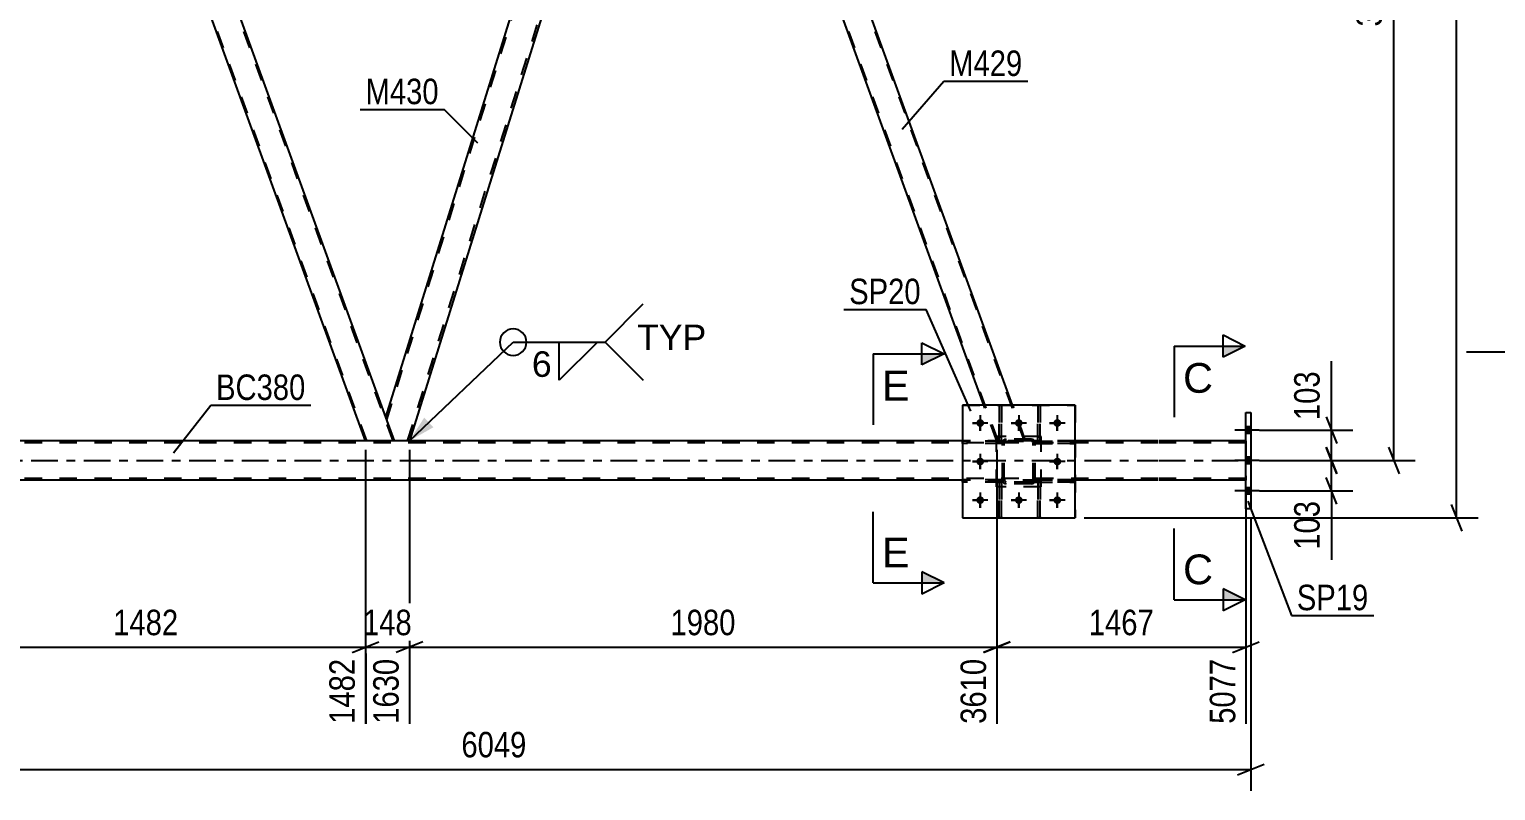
# Model space of a CAD drawing. Header units: millimetres. Extents: x 0 to 594, y 0 to 420.
# Drawn here: x 83.9 to 248.7, y 111.1 to 196.7 of the extents above; entities that cross this region are included whole.
import ezdxf

# ---------------------------------------------------------------- set-up
doc = ezdxf.new("R2010")
doc.units = ezdxf.units.MM
doc.linetypes.add('DXK_LINE_DOT2', pattern=[3.9198, 1.9599, -1.9599])
doc.linetypes.add('DXK_LINE_DOT3', pattern=[5.9187, 2.979, -0.9799, 0.9799, -0.9799])
doc.styles.add('Arial', font='ARIAL.TTF', dxfattribs={"height": 0.2})
doc.styles.add('Arial Narrow', font='ARIALN.TTF', dxfattribs={"height": 0.2})

# ---------------------------------------------------------------- blocks, each defined once
blk = doc.blocks.new('Bolt-570345816-4595 - 4513')
at = {"color": 1, "linetype": 'Continuous'}
for p, q in [((190.78, 153.33), (190.78, 152.75)), ((195.11, 153.33), (195.11, 152.75)), ((199.44, 153.33), (199.44, 152.75)), ((189.91, 152.46), (190.49, 152.46)), ((190.78, 151.59), (190.78, 152.17)), ((191.64, 152.46), (191.07, 152.46)), ((194.24, 152.46), (194.82, 152.46)), ((195.11, 151.59), (195.11, 152.17)), ((195.98, 152.46), (195.4, 152.46)), ((198.58, 152.46), (199.15, 152.46)), ((199.44, 151.59), (199.44, 152.17)), ((200.31, 152.46), (199.73, 152.46)), ((190.78, 148.99), (190.78, 148.42)), ((199.44, 148.99), (199.44, 148.42)), ((189.91, 148.13), (190.49, 148.13)), ((190.78, 147.26), (190.78, 147.84)), ((191.64, 148.13), (191.07, 148.13)), ((198.58, 148.13), (199.15, 148.13)), ((199.44, 147.26), (199.44, 147.84)), ((200.31, 148.13), (199.73, 148.13)), ((189.91, 143.79), (190.49, 143.79)), ((190.78, 144.66), (190.78, 144.08)), ((190.78, 142.93), (190.78, 143.5)), ((191.64, 143.79), (191.07, 143.79)), ((194.24, 143.79), (194.82, 143.79)), ((195.11, 144.66), (195.11, 144.08)), ((195.11, 142.93), (195.11, 143.5)), ((195.98, 143.79), (195.4, 143.79)), ((198.58, 143.79), (199.15, 143.79)), ((199.44, 144.66), (199.44, 144.08)), ((199.44, 142.93), (199.44, 143.5)), ((200.31, 143.79), (199.73, 143.79))]:
    blk.add_line(p, q, dxfattribs=at)
blk = doc.blocks.new('Part-570345816-4525 - 4513')
at = {"color": 7, "linetype": 'DXK_LINE_DOT2'}
for p, q in [((88.17, 251.46), (84.92, 251.46)), ((85.04, 251.13), (84.92, 251.46)), ((121.83, 150.44), (85.06, 251.46)), ((124.79, 150.44), (88.03, 251.46)), ((88.29, 251.13), (88.17, 251.46)), ((124.94, 150.44), (123.96, 153.11)), ((124.94, 150.44), (121.69, 150.44))]:
    blk.add_line(p, q, dxfattribs=at)
at = {"color": 2, "linetype": 'Continuous'}
for p, q in [((121.69, 150.44), (85.04, 251.13)), ((123.96, 153.11), (88.29, 251.13))]:
    blk.add_line(p, q, dxfattribs=at)
blk = doc.blocks.new('Part-570345816-4643 - 4513')
at = {"color": 2, "linetype": 'Continuous'}
for p, q in [((201.44, 154.46), (188.78, 154.46)), ((188.78, 154.46), (188.78, 141.79)), ((201.44, 141.79), (201.44, 154.46)), ((188.78, 141.79), (201.44, 141.79))]:
    blk.add_line(p, q, dxfattribs=at)
blk = doc.blocks.new('Bolt-570345816-4594 - 4513')
at = {"linetype": 'Continuous'}
for points in [[(191.21, 152.46, -1), (190.34, 152.46, -1)], [(195.54, 152.46, -1), (194.68, 152.46, -1)], [(199.88, 152.46, -1), (199.01, 152.46, -1)], [(191.21, 148.13, -1), (190.34, 148.13, -1)], [(199.88, 148.13, -1), (199.01, 148.13, -1)], [(191.21, 143.79, -1), (190.34, 143.79, -1)], [(195.54, 143.79, -1), (194.68, 143.79, -1)], [(199.88, 143.79, -1), (199.01, 143.79, -1)]]:
    blk.add_hatch(color=1, dxfattribs=at).paths.add_polyline_path(points)
at = {"color": 1, "linetype": 'Continuous'}
for p, q in [((190.78, 153.33), (190.78, 151.59)), ((195.11, 153.33), (195.11, 151.59)), ((199.44, 153.33), (199.44, 151.59)), ((191.64, 152.46), (189.91, 152.46)), ((195.98, 152.46), (194.24, 152.46)), ((200.31, 152.46), (198.58, 152.46)), ((190.78, 148.99), (190.78, 147.26)), ((199.44, 148.99), (199.44, 147.26)), ((191.64, 148.13), (189.91, 148.13)), ((200.31, 148.13), (198.58, 148.13)), ((191.64, 143.79), (189.91, 143.79)), ((190.78, 144.66), (190.78, 142.93)), ((195.98, 143.79), (194.24, 143.79)), ((195.11, 144.66), (195.11, 142.93)), ((200.31, 143.79), (198.58, 143.79)), ((199.44, 144.66), (199.44, 142.93))]:
    blk.add_line(p, q, dxfattribs=at)
blk = doc.blocks.new('Part-570345816-4600 - 4513')
at = {"color": 2, "linetype": 'Continuous'}
for p, q in [((188.78, 150.44), (72.3, 150.44)), ((210.78, 150.44), (201.44, 150.44)), ((220.64, 150.44), (210.88, 150.44)), ((188.78, 146.04), (72.3, 146.04)), ((210.78, 146.04), (201.44, 146.04)), ((220.64, 146.04), (210.88, 146.04))]:
    blk.add_line(p, q, dxfattribs=at)
at = {"color": 7, "linetype": 'DXK_LINE_DOT2'}
for p, q in [((72.3, 146.04), (72.3, 150.44)), ((210.78, 150.24), (72.3, 150.24)), ((201.44, 150.44), (188.78, 150.44)), ((220.64, 150.24), (210.88, 150.24)), ((220.64, 150.44), (220.64, 146.04)), ((210.78, 146.24), (72.3, 146.24)), ((201.44, 146.04), (188.78, 146.04)), ((220.64, 146.24), (210.88, 146.24))]:
    blk.add_line(p, q, dxfattribs=at)
at = {"color": 7, "linetype": 'DXK_LINE_DOT3'}
for p, q in [((72.3, 148.24), (210.78, 148.24)), ((210.88, 148.24), (220.64, 148.24))]:
    blk.add_line(p, q, dxfattribs=at)
blk = doc.blocks.new('Part-570345816-4536 - 4513')
at = {"color": 7, "linetype": 'DXK_LINE_DOT2'}
for p, q in [((193.28, 146.09), (188.78, 146.09)), ((188.78, 145.83), (188.78, 146.09)), ((193.28, 145.83), (188.78, 145.83)), ((192.78, 145.83), (192.78, 146.09)), ((193.28, 146.09), (193.28, 145.83))]:
    blk.add_line(p, q, dxfattribs=at)
blk = doc.blocks.new('Part-570345816-4537 - 4513')
at = {"color": 7, "linetype": 'DXK_LINE_DOT2'}
for p, q in [((193.28, 150.43), (188.78, 150.43)), ((188.78, 150.16), (188.78, 150.43)), ((193.28, 150.16), (188.78, 150.16)), ((192.78, 150.16), (192.78, 150.43)), ((193.28, 150.43), (193.28, 150.16))]:
    blk.add_line(p, q, dxfattribs=at)
blk = doc.blocks.new('Part-570345816-4614 - 4513')
at = {"color": 7, "linetype": 'DXK_LINE_DOT2'}
for p, q in [((196.94, 150.16), (196.94, 150.43)), ((196.94, 150.43), (201.44, 150.43)), ((201.44, 150.16), (196.94, 150.16)), ((197.44, 150.16), (197.44, 150.43)), ((201.44, 150.43), (201.44, 150.16))]:
    blk.add_line(p, q, dxfattribs=at)
blk = doc.blocks.new('Part-570345816-4621 - 4513')
at = {"color": 7, "linetype": 'DXK_LINE_DOT2'}
for p, q in [((193.28, 150.43), (188.78, 150.43)), ((188.78, 150.43), (188.78, 150.16)), ((193.28, 150.16), (188.78, 150.16)), ((192.78, 150.16), (192.78, 150.43)), ((193.28, 150.16), (193.28, 150.43))]:
    blk.add_line(p, q, dxfattribs=at)
blk = doc.blocks.new('Part-570345816-4543 - 4513')
at = {"color": 7, "linetype": 'DXK_LINE_DOT2'}
for p, q in [((197.24, 141.79), (197.24, 145.82)), ((197.24, 145.82), (197.5, 145.82)), ((197.24, 145.32), (197.5, 145.32)), ((197.5, 145.82), (197.5, 141.79)), ((197.5, 141.79), (197.24, 141.79))]:
    blk.add_line(p, q, dxfattribs=at)
blk = doc.blocks.new('Part-570345816-4693 - 4513')
at = {"color": 2, "linetype": 'Continuous'}
for p, q in [((123.96, 153.11), (154.52, 251.13)), ((155.99, 251.13), (157.08, 248.14)), ((157.08, 248.14), (126.62, 150.44)), ((124.94, 150.44), (123.96, 153.11))]:
    blk.add_line(p, q, dxfattribs=at)
at = {"color": 7, "linetype": 'DXK_LINE_DOT2'}
for p, q in [((124.08, 152.8), (154.83, 251.46)), ((154.62, 251.46), (154.52, 251.13)), ((155.87, 251.46), (154.62, 251.46)), ((155.99, 251.13), (155.87, 251.46)), ((126.41, 150.44), (156.96, 248.45)), ((126.62, 150.44), (124.94, 150.44))]:
    blk.add_line(p, q, dxfattribs=at)
blk = doc.blocks.new('Part-570345816-4552 - 4513')
at = {"color": 7, "linetype": 'DXK_LINE_DOT2'}
for p, q in [((197.24, 150.42), (197.24, 154.46)), ((197.24, 154.46), (197.5, 154.46)), ((197.5, 154.46), (197.5, 150.42)), ((197.24, 150.92), (197.5, 150.92)), ((197.5, 150.42), (197.24, 150.42))]:
    blk.add_line(p, q, dxfattribs=at)
blk = doc.blocks.new('Part-570345816-4555 - 4513')
at = {"color": 7, "linetype": 'DXK_LINE_DOT2'}
for p, q in [((192.9, 150.42), (192.9, 154.46)), ((192.9, 154.46), (193.17, 154.46)), ((193.17, 154.46), (193.17, 150.42)), ((192.9, 150.92), (193.17, 150.92)), ((193.17, 150.42), (192.9, 150.42))]:
    blk.add_line(p, q, dxfattribs=at)
blk = doc.blocks.new('Part-570345816-4557 - 4513')
at = {"color": 7, "linetype": 'DXK_LINE_DOT2'}
for p, q in [((193.28, 150.23), (193.31, 150.38)), ((193.31, 150.38), (193.28, 150.23)), ((193.28, 146.03), (193.28, 150.23)), ((193.48, 150.23), (193.49, 150.3)), ((193.48, 146.03), (193.48, 150.23)), ((193.49, 150.3), (193.54, 150.37)), ((193.52, 150.6), (193.68, 150.63)), ((193.68, 150.63), (193.52, 150.6)), ((193.54, 150.37), (193.6, 150.41)), ((193.6, 150.41), (193.68, 150.43)), ((196.54, 150.63), (193.68, 150.63)), ((193.68, 150.43), (196.54, 150.43)), ((196.54, 150.63), (196.7, 150.6)), ((196.7, 150.6), (196.54, 150.63)), ((196.54, 150.43), (196.62, 150.41)), ((196.62, 150.41), (196.68, 150.37)), ((196.68, 150.37), (196.73, 150.3)), ((196.73, 150.3), (196.74, 150.23)), ((196.74, 146.03), (196.74, 150.23)), ((196.91, 150.38), (196.94, 150.23)), ((196.94, 150.23), (196.91, 150.38)), ((196.94, 146.03), (196.94, 150.23)), ((193.31, 145.87), (193.28, 146.03)), ((193.28, 146.03), (193.31, 145.87)), ((193.49, 145.95), (193.48, 146.03)), ((193.54, 145.89), (193.49, 145.95)), ((193.68, 145.63), (193.52, 145.66)), ((193.52, 145.66), (193.68, 145.63)), ((193.6, 145.84), (193.54, 145.89)), ((193.68, 145.83), (193.6, 145.84)), ((196.54, 145.83), (193.68, 145.83)), ((196.54, 145.63), (193.68, 145.63)), ((196.62, 145.84), (196.54, 145.83)), ((196.7, 145.66), (196.54, 145.63)), ((196.54, 145.63), (196.7, 145.66)), ((196.68, 145.89), (196.62, 145.84)), ((196.73, 145.95), (196.68, 145.89)), ((196.74, 146.03), (196.73, 145.95)), ((196.94, 146.03), (196.91, 145.87)), ((196.91, 145.87), (196.94, 146.03))]:
    blk.add_line(p, q, dxfattribs=at)
at = {"color": 7, "linetype": 'DXK_LINE_DOT3'}
blk.add_line((195.11, 148.13), (195.11, 148.13), dxfattribs=at)
at = {"color": 7, "linetype": 'DXK_LINE_DOT2'}
for centre, start, end in [((193.68, 150.23), 112.4999, 157.4999), ((193.68, 150.23), 112.4999, 157.4999), ((196.54, 150.23), 22.4999, 67.4999), ((196.54, 150.23), 22.4999, 67.4999), ((193.68, 146.03), 202.4999, 247.4999), ((193.68, 146.03), 202.4999, 247.4999), ((196.54, 146.03), 292.4999, 337.4999), ((196.54, 146.03), 292.4999, 337.4999)]:
    blk.add_arc(centre, 0.4, start, end, dxfattribs=at)
blk = doc.blocks.new('Part-570345816-4560 - 4513')
at = {"color": 2, "linetype": 'Continuous'}
blk.add_line((193.17, 154.46), (192.9, 154.46), dxfattribs=at)
at = {"color": 7, "linetype": 'DXK_LINE_DOT2'}
for p, q in [((192.9, 154.46), (192.9, 150.42)), ((193.17, 150.42), (193.17, 154.46)), ((192.9, 150.92), (193.17, 150.92)), ((192.9, 150.42), (193.17, 150.42))]:
    blk.add_line(p, q, dxfattribs=at)
blk = doc.blocks.new('Part-570345816-4638 - 4513')
at = {"color": 7, "linetype": 'DXK_LINE_DOT2'}
for p, q in [((193.28, 146.09), (188.78, 146.09)), ((188.78, 146.09), (188.78, 145.83)), ((193.28, 145.83), (188.78, 145.83)), ((192.78, 145.83), (192.78, 146.09)), ((193.28, 145.83), (193.28, 146.09))]:
    blk.add_line(p, q, dxfattribs=at)
blk = doc.blocks.new('Part-570345816-4563 - 4513')
at = {"color": 2, "linetype": 'Continuous'}
blk.add_line((197.5, 154.46), (197.24, 154.46), dxfattribs=at)
at = {"color": 7, "linetype": 'DXK_LINE_DOT2'}
for p, q in [((197.24, 154.46), (197.24, 150.42)), ((197.5, 150.42), (197.5, 154.46)), ((197.24, 150.92), (197.5, 150.92)), ((197.24, 150.42), (197.5, 150.42))]:
    blk.add_line(p, q, dxfattribs=at)
blk = doc.blocks.new('Part-570345816-4619 - 4513')
at = {"color": 7, "linetype": 'DXK_LINE_DOT2'}
for p, q in [((197.5, 145.82), (197.24, 145.82)), ((197.24, 145.82), (197.24, 141.79)), ((197.24, 145.32), (197.5, 145.32)), ((197.5, 141.79), (197.5, 145.82)), ((197.24, 141.79), (197.5, 141.79))]:
    blk.add_line(p, q, dxfattribs=at)
blk = doc.blocks.new('Part-570345816-4616 - 4513')
at = {"color": 7, "linetype": 'DXK_LINE_DOT2'}
for p, q in [((196.94, 145.83), (196.94, 146.09)), ((196.94, 146.09), (201.44, 146.09)), ((201.44, 145.83), (196.94, 145.83)), ((197.44, 145.83), (197.44, 146.09)), ((201.44, 146.09), (201.44, 145.83))]:
    blk.add_line(p, q, dxfattribs=at)
blk = doc.blocks.new('Part-570345816-4569 - 4513')
at = {"color": 7, "linetype": 'DXK_LINE_DOT2'}
for p, q in [((192.9, 141.79), (192.9, 145.82)), ((192.9, 145.82), (193.17, 145.82)), ((192.9, 145.32), (193.17, 145.32)), ((193.17, 145.82), (193.17, 141.79)), ((193.17, 141.79), (192.9, 141.79))]:
    blk.add_line(p, q, dxfattribs=at)
blk = doc.blocks.new('Part-570345816-4575 - 4513')
at = {"color": 7, "linetype": 'DXK_LINE_DOT2'}
for p, q in [((188.78, 154.46), (201.44, 154.46)), ((188.78, 154.46), (188.78, 141.79)), ((201.44, 154.46), (201.44, 141.79)), ((188.78, 141.79), (201.44, 141.79))]:
    blk.add_line(p, q, dxfattribs=at)
blk = doc.blocks.new('Part-570345816-4582 - 4513')
at = {"color": 7, "linetype": 'DXK_LINE_DOT2'}
for p, q in [((197.61, 150.96), (192.61, 150.96)), ((192.61, 145.29), (192.61, 150.96)), ((197.61, 145.29), (197.61, 150.96)), ((197.61, 145.29), (192.61, 145.29))]:
    blk.add_line(p, q, dxfattribs=at)
blk = doc.blocks.new('Part-570345816-4592 - 4513')
at = {"color": 2, "linetype": 'Continuous'}
for p, q in [((220.64, 142.83), (220.64, 153.66)), ((220.64, 153.66), (221.18, 153.66)), ((221.18, 153.66), (221.18, 142.83)), ((221.18, 142.83), (220.64, 142.83))]:
    blk.add_line(p, q, dxfattribs=at)
blk = doc.blocks.new('Part-570345816-4613 - 4513')
at = {"color": 7, "linetype": 'DXK_LINE_DOT2'}
for p, q in [((193.17, 145.82), (192.9, 145.82)), ((192.9, 145.82), (192.9, 141.79)), ((192.9, 145.32), (193.17, 145.32)), ((193.17, 141.79), (193.17, 145.82)), ((192.9, 141.79), (193.17, 141.79))]:
    blk.add_line(p, q, dxfattribs=at)
blk = doc.blocks.new('Part-570345816-4605 - 4513')
at = {"color": 7, "linetype": 'DXK_LINE_DOT2'}
for p, q in [((159.11, 251.46), (155.87, 251.46)), ((157.08, 248.14), (155.87, 251.46)), ((192.78, 150.44), (156.01, 251.46)), ((195.74, 150.44), (158.97, 251.46)), ((159.23, 251.13), (159.11, 251.46)), ((192.63, 150.44), (191.17, 154.46)), ((195.88, 150.44), (194.42, 154.46)), ((195.88, 150.44), (192.63, 150.44))]:
    blk.add_line(p, q, dxfattribs=at)
at = {"color": 2, "linetype": 'Continuous'}
for p, q in [((194.42, 154.46), (159.23, 251.13)), ((191.17, 154.46), (157.08, 248.14))]:
    blk.add_line(p, q, dxfattribs=at)
blk = doc.blocks.new('Part-570345816-4615 - 4513')
at = {"color": 7, "linetype": 'DXK_LINE_DOT2'}
for p, q in [((193.28, 150.23), (193.31, 150.38)), ((193.31, 150.38), (193.28, 150.23)), ((193.28, 146.03), (193.28, 150.23)), ((193.48, 150.23), (193.49, 150.3)), ((193.48, 146.03), (193.48, 150.23)), ((193.49, 150.3), (193.54, 150.37)), ((193.52, 150.6), (193.68, 150.63)), ((193.68, 150.63), (193.52, 150.6)), ((193.54, 150.37), (193.6, 150.41)), ((193.6, 150.41), (193.68, 150.43)), ((196.54, 150.63), (193.68, 150.63)), ((193.68, 150.43), (196.54, 150.43)), ((196.54, 150.63), (196.7, 150.6)), ((196.7, 150.6), (196.54, 150.63)), ((196.54, 150.43), (196.62, 150.41)), ((196.62, 150.41), (196.68, 150.37)), ((196.68, 150.37), (196.73, 150.3)), ((196.73, 150.3), (196.74, 150.23)), ((196.74, 146.03), (196.74, 150.23)), ((196.91, 150.38), (196.94, 150.23)), ((196.94, 150.23), (196.91, 150.38)), ((196.94, 146.03), (196.94, 150.23)), ((193.31, 145.87), (193.28, 146.03)), ((193.28, 146.03), (193.31, 145.87)), ((193.49, 145.95), (193.48, 146.03)), ((193.54, 145.89), (193.49, 145.95)), ((193.68, 145.63), (193.52, 145.66)), ((193.52, 145.66), (193.68, 145.63)), ((193.6, 145.84), (193.54, 145.89)), ((193.68, 145.83), (193.6, 145.84)), ((196.54, 145.83), (193.68, 145.83)), ((196.54, 145.63), (193.68, 145.63)), ((196.62, 145.84), (196.54, 145.83)), ((196.7, 145.66), (196.54, 145.63)), ((196.54, 145.63), (196.7, 145.66)), ((196.68, 145.89), (196.62, 145.84)), ((196.73, 145.95), (196.68, 145.89)), ((196.74, 146.03), (196.73, 145.95)), ((196.94, 146.03), (196.91, 145.87)), ((196.91, 145.87), (196.94, 146.03))]:
    blk.add_line(p, q, dxfattribs=at)
at = {"color": 7, "linetype": 'DXK_LINE_DOT3'}
blk.add_line((195.11, 148.13), (195.11, 148.13), dxfattribs=at)
at = {"color": 7, "linetype": 'DXK_LINE_DOT2'}
for centre, start, end in [((193.68, 150.23), 112.4999, 157.4999), ((193.68, 150.23), 112.4999, 157.4999), ((196.54, 150.23), 22.4999, 67.4999), ((196.54, 150.23), 22.4999, 67.4999), ((193.68, 146.03), 202.4999, 247.4999), ((193.68, 146.03), 202.4999, 247.4999), ((196.54, 146.03), 292.4999, 337.4999), ((196.54, 146.03), 292.4999, 337.4999)]:
    blk.add_arc(centre, 0.4, start, end, dxfattribs=at)
blk = doc.blocks.new('Part-570345816-4620 - 4513')
at = {"color": 7, "linetype": 'DXK_LINE_DOT2'}
for p, q in [((197.61, 150.96), (192.61, 150.96)), ((192.61, 145.29), (192.61, 150.96)), ((197.61, 145.29), (197.61, 150.96)), ((197.61, 145.29), (192.61, 145.29))]:
    blk.add_line(p, q, dxfattribs=at)
blk = doc.blocks.new('Bolt-570345816-4644 - 4513')
at = {"linetype": 'Continuous'}
for points in [[(220.64, 152.03), (220.64, 151.29), (221.18, 151.29), (221.18, 152.03)], [(220.64, 152.03), (220.64, 151.29), (221.18, 151.29), (221.18, 152.03)], [(220.64, 152.03), (220.64, 151.29), (221.18, 151.29), (221.18, 152.03)], [(220.64, 148.61), (220.64, 147.88), (221.18, 147.88), (221.18, 148.61)], [(220.64, 148.61), (220.64, 147.88), (221.18, 147.88), (221.18, 148.61)], [(220.64, 145.19), (220.64, 144.46), (221.18, 144.46), (221.18, 145.19)], [(220.64, 145.19), (220.64, 144.46), (221.18, 144.46), (221.18, 145.19)], [(220.64, 145.19), (220.64, 144.46), (221.18, 144.46), (221.18, 145.19)]]:
    blk.add_hatch(color=1, dxfattribs=at).paths.add_polyline_path(points)
at = {"color": 1, "linetype": 'Continuous'}
for p, q in [((222.14, 151.66), (219.38, 151.66)), ((222.14, 151.66), (219.38, 151.66)), ((222.14, 151.66), (219.38, 151.66)), ((221.18, 152.03), (220.64, 152.03)), ((221.18, 152.03), (220.64, 152.03)), ((221.18, 152.03), (220.64, 152.03)), ((221.18, 151.29), (220.64, 151.29)), ((221.18, 151.29), (220.64, 151.29)), ((221.18, 151.29), (220.64, 151.29)), ((221.18, 148.61), (220.64, 148.61)), ((221.18, 148.61), (220.64, 148.61)), ((222.14, 148.24), (219.38, 148.24)), ((222.14, 148.24), (219.38, 148.24)), ((221.18, 147.88), (220.64, 147.88)), ((221.18, 147.88), (220.64, 147.88)), ((221.18, 145.19), (220.64, 145.19)), ((221.18, 145.19), (220.64, 145.19)), ((221.18, 145.19), (220.64, 145.19)), ((222.14, 144.83), (219.38, 144.83)), ((222.14, 144.83), (219.38, 144.83)), ((222.14, 144.83), (219.38, 144.83)), ((221.18, 144.46), (220.64, 144.46)), ((221.18, 144.46), (220.64, 144.46)), ((221.18, 144.46), (220.64, 144.46))]:
    blk.add_line(p, q, dxfattribs=at)
blk = doc.blocks.new('Part-570345816-4645 - 4513')
at = {"color": 7, "linetype": 'DXK_LINE_DOT2'}
for p, q in [((201.44, 146.09), (196.94, 146.09)), ((196.94, 146.09), (196.94, 145.83)), ((196.94, 145.83), (201.44, 145.83)), ((197.44, 145.83), (197.44, 146.09)), ((201.44, 145.83), (201.44, 146.09))]:
    blk.add_line(p, q, dxfattribs=at)
blk = doc.blocks.new('Part-570345816-4646 - 4513')
at = {"color": 7, "linetype": 'DXK_LINE_DOT2'}
for p, q in [((201.44, 150.43), (196.94, 150.43)), ((196.94, 150.43), (196.94, 150.16)), ((196.94, 150.16), (201.44, 150.16)), ((197.44, 150.16), (197.44, 150.43)), ((201.44, 150.16), (201.44, 150.43))]:
    blk.add_line(p, q, dxfattribs=at)
blk = doc.blocks.new('StraightDimension-570345816-4773 - 4513')
at = {"color": 7, "linetype": 'Continuous'}
for p, q in [((237.86, 251.63), (236.66, 254.63)), ((200.71, 253.13), (239.66, 253.13)), ((237.26, 148.24), (237.26, 253.13)), ((236.66, 149.74), (237.86, 146.74)), ((222.18, 148.24), (239.66, 148.24))]:
    blk.add_line(p, q, dxfattribs=at)
at = {"color": 0}
blk.add_wipeout([(236.51, 204.94), (232.31, 204.94), (232.31, 196.43), (236.51, 196.43)], dxfattribs=at)
at = {"color": 3, "style": 'Arial Narrow'}
blk.add_text('3147', height=2.863, rotation=90.0002, dxfattribs=at).set_placement((235.91, 197.03))
blk = doc.blocks.new('StraightDimension-570345816-4718 - 4513')
at = {"color": 7, "linetype": 'Continuous'}
for p, q in [((222.18, 151.66), (232.67, 151.66)), ((229.67, 153.16), (230.87, 150.16)), ((230.27, 148.24), (230.27, 151.66)), ((230.87, 146.74), (229.67, 149.74)), ((222.18, 148.24), (232.67, 148.24))]:
    blk.add_line(p, q, dxfattribs=at)
at = {"color": 0}
blk.add_wipeout([(229.52, 158.87), (225.32, 158.87), (225.32, 152.19), (229.52, 152.19)], dxfattribs=at)
at = {"color": 7, "linetype": 'Continuous'}
blk.add_line((230.27, 151.66), (230.27, 159.4), dxfattribs=at)
blk.add_line((230.27, 151.66), (230.27, 159.4), dxfattribs=at)
at = {"color": 3, "style": 'Arial Narrow'}
blk.add_text('103', height=2.863, rotation=90.0002, dxfattribs=at).set_placement((228.92, 152.79))
blk = doc.blocks.new('StraightDimension-570345816-4726 - 4513')
at = {"color": 7, "linetype": 'Continuous'}
for p, q in [((229.67, 149.74), (230.87, 146.74)), ((222.18, 148.24), (232.67, 148.24)), ((230.27, 144.83), (230.27, 148.24)), ((230.87, 143.33), (229.67, 146.33)), ((222.18, 144.83), (232.67, 144.83))]:
    blk.add_line(p, q, dxfattribs=at)
at = {"color": 0}
blk.add_wipeout([(229.52, 144.3), (225.32, 144.3), (225.32, 137.62), (229.52, 137.62)], dxfattribs=at)
at = {"color": 7, "linetype": 'Continuous'}
blk.add_line((230.27, 144.83), (230.27, 137.09), dxfattribs=at)
blk.add_line((230.27, 144.83), (230.27, 137.09), dxfattribs=at)
at = {"color": 3, "style": 'Arial Narrow'}
blk.add_text('103', height=2.863, rotation=90.0002, dxfattribs=at).set_placement((228.92, 138.22))
blk = doc.blocks.new('StraightDimension-570345816-4783 - 4513')
at = {"color": 7, "linetype": 'Continuous'}
for p, q in [((192.63, 149.44), (192.63, 118.65)), ((220.64, 145.04), (220.64, 118.65)), ((194.13, 127.86), (191.13, 126.66)), ((192.63, 127.26), (220.64, 127.26)), ((219.14, 126.66), (222.14, 127.86))]:
    blk.add_line(p, q, dxfattribs=at)
at = {"color": 0}
blk.add_wipeout([(210.9, 128.01), (210.9, 132.21), (202.38, 132.21), (202.38, 128.01)], dxfattribs=at)
at = {"color": 0, "linetype": 'Continuous'}
blk.add_wipeout([(220.04, 126.56), (215.84, 126.56), (215.84, 118.05), (220.04, 118.05)], dxfattribs=at)
at = {"color": 3, "style": 'Arial Narrow'}
blk.add_text('1467', height=2.863, dxfattribs=at).set_placement((202.98, 128.61))
at = {"color": 3, "linetype": 'Continuous', "style": 'Arial Narrow'}
blk.add_text('5077', height=2.863, rotation=90.0002, dxfattribs=at).set_placement((219.44, 118.65))
blk = doc.blocks.new('StraightDimension-570345816-4795 - 4513')
at = {"color": 7, "linetype": 'Continuous'}
for p, q in [((126.62, 149.44), (126.62, 118.65)), ((192.63, 149.44), (192.63, 118.65)), ((128.12, 127.86), (125.12, 126.66)), ((126.62, 127.26), (192.63, 127.26)), ((191.13, 126.66), (194.13, 127.86))]:
    blk.add_line(p, q, dxfattribs=at)
at = {"color": 0}
blk.add_wipeout([(163.89, 128.01), (163.89, 132.21), (155.37, 132.21), (155.37, 128.01)], dxfattribs=at)
at = {"color": 0, "linetype": 'Continuous'}
blk.add_wipeout([(192.03, 126.56), (187.83, 126.56), (187.83, 118.05), (192.03, 118.05)], dxfattribs=at)
at = {"color": 3, "style": 'Arial Narrow'}
blk.add_text('1980', height=2.863, dxfattribs=at).set_placement((155.97, 128.61))
at = {"color": 3, "linetype": 'Continuous', "style": 'Arial Narrow'}
blk.add_text('3610', height=2.863, rotation=90.0002, dxfattribs=at).set_placement((191.43, 118.65))
blk = doc.blocks.new('StraightDimension-570345816-4814 - 4513')
at = {"color": 7, "linetype": 'Continuous'}
for p, q in [((121.69, 149.44), (121.69, 118.65)), ((126.62, 149.44), (126.62, 118.65)), ((120.19, 126.66), (123.19, 127.86)), ((121.69, 127.26), (126.62, 127.26)), ((128.12, 127.86), (125.12, 126.66))]:
    blk.add_line(p, q, dxfattribs=at)
at = {"color": 0}
blk.add_wipeout([(127.5, 128.01), (127.5, 132.21), (120.81, 132.21), (120.81, 128.01)], dxfattribs=at)
at = {"color": 0, "linetype": 'Continuous'}
blk.add_wipeout([(126.02, 126.56), (121.82, 126.56), (121.82, 118.05), (126.02, 118.05)], dxfattribs=at)
at = {"color": 3, "style": 'Arial Narrow'}
blk.add_text('148', height=2.863, dxfattribs=at).set_placement((121.41, 128.61))
at = {"color": 3, "linetype": 'Continuous', "style": 'Arial Narrow'}
blk.add_text('1630', height=2.863, rotation=90.0002, dxfattribs=at).set_placement((125.42, 118.65))
blk = doc.blocks.new('StraightDimension-570345816-4838 - 4513')
at = {"color": 7, "linetype": 'Continuous'}
for p, q in [((121.69, 149.44), (121.69, 118.65)), ((72.3, 145.04), (72.3, 124.13)), ((73.8, 127.86), (70.8, 126.66)), ((72.3, 127.26), (121.69, 127.26)), ((120.19, 126.66), (123.19, 127.86))]:
    blk.add_line(p, q, dxfattribs=at)
at = {"color": 0}
blk.add_wipeout([(101.25, 128.01), (101.25, 132.21), (92.74, 132.21), (92.74, 128.01)], dxfattribs=at)
at = {"color": 0, "linetype": 'Continuous'}
for points in [[(71.7, 126.56), (67.5, 126.56), (67.5, 123.53), (71.7, 123.53)], [(121.09, 126.56), (116.89, 126.56), (116.89, 118.05), (121.09, 118.05)]]:
    blk.add_wipeout(points, dxfattribs=at)
at = {"color": 3, "style": 'Arial Narrow'}
blk.add_text('1482', height=2.863, dxfattribs=at).set_placement((93.34, 128.61))
at = {"color": 3, "linetype": 'Continuous', "style": 'Arial Narrow'}
for s, height, p in [('0', 2.86, (71.1, 124.13)), ('1482', 2.863, (120.49, 118.65))]:
    blk.add_text(s, height=height, rotation=90.0002, dxfattribs=at).set_placement(p)
blk = doc.blocks.new('StraightDimension-570345816-4878 - 4513')
at = {"color": 7, "linetype": 'Continuous'}
for p, q in [((197.26, 262.13), (246.72, 262.13)), ((244.92, 260.63), (243.72, 263.63)), ((244.32, 141.79), (244.32, 262.13)), ((202.44, 141.79), (246.72, 141.79)), ((243.72, 143.29), (244.92, 140.29))]:
    blk.add_line(p, q, dxfattribs=at)
at = {"color": 0}
blk.add_wipeout([(243.57, 206.22), (239.37, 206.22), (239.37, 197.71), (243.57, 197.71)], dxfattribs=at)
at = {"color": 3, "style": 'Arial Narrow'}
blk.add_text('3610', height=2.863, rotation=90.0002, dxfattribs=at).set_placement((242.97, 198.31))
blk = doc.blocks.new('StraightDimension-570345816-5154 - 4513')
at = {"color": 7, "linetype": 'Continuous'}
for p, q in [((221.18, 141.83), (221.18, 111.13)), ((219.68, 112.93), (222.68, 114.13)), ((51.07, 113.53), (221.18, 113.53))]:
    blk.add_line(p, q, dxfattribs=at)
at = {"color": 0}
blk.add_wipeout([(140.38, 114.28), (140.38, 118.48), (131.87, 118.48), (131.87, 114.28)], dxfattribs=at)
at = {"color": 3, "style": 'Arial Narrow'}
blk.add_text('6049', height=2.863, dxfattribs=at).set_placement((132.47, 114.88))
blk = doc.blocks.new('Mark-570345816-4601 - 4513')
at = {"color": 0}
blk.add_wipeout([(195.52, 191.47), (195.52, 194.47), (187.29, 194.47), (187.29, 191.47)], dxfattribs=at)
blk.add_wipeout([(195.52, 191.47), (195.52, 194.47), (187.29, 194.47), (187.29, 191.47)], dxfattribs=at)
at = {"color": 30, "linetype": 'Continuous'}
for p, q in [((182, 185.49), (186.69, 190.87)), ((186.69, 190.87), (196.12, 190.87))]:
    blk.add_line(p, q, dxfattribs=at)
at = {"color": 3, "style": 'Arial Narrow'}
blk.add_text('M429', height=2.863, dxfattribs=at).set_placement((187.29, 191.47))
blk = doc.blocks.new('Mark-570345816-4689 - 4513')
at = {"color": 0}
blk.add_wipeout([(129.92, 188.3), (129.92, 191.3), (121.7, 191.3), (121.7, 188.3)], dxfattribs=at)
blk.add_wipeout([(129.92, 188.3), (129.92, 191.3), (121.7, 191.3), (121.7, 188.3)], dxfattribs=at)
at = {"color": 30, "linetype": 'Continuous'}
for p in [(121.1, 187.7), (134.32, 183.93)]:
    blk.add_line(p, (130.52, 187.7), dxfattribs=at)
at = {"color": 3, "style": 'Arial Narrow'}
blk.add_text('M430', height=2.863, dxfattribs=at).set_placement((121.7, 188.3))
blk = doc.blocks.new('WeldMark-570345816-5226 - 4513')
at = {"linetype": 'Continuous'}
blk.add_hatch(color=30, dxfattribs=at).paths.add_polyline_path([(129.32, 151.98), (126.63, 150.46), (128.29, 153.07)])
at = {"color": 3, "linetype": 'Continuous'}
for q in [(152.9, 165.84), (152.9, 157.27)]:
    blk.add_line((148.61, 161.55), q, dxfattribs=at)
at = {"color": 30, "linetype": 'Continuous'}
blk.add_line((126.63, 150.46), (138.29, 161.55), dxfattribs=at)
at = {"color": 3, "linetype": 'Continuous'}
blk.add_arc((138.29, 161.55), 1.5, 90, 270, dxfattribs=at)
at = {"color": 0}
blk.add_wipeout([(142.81, 157.45), (142.81, 160.85), (140.19, 160.85), (140.19, 157.45)], dxfattribs=at)
at = {"color": 30, "linetype": 'Continuous'}
blk.add_line((138.29, 161.55), (148.61, 161.55), dxfattribs=at)
at = {"color": 3, "linetype": 'Continuous'}
for p, q in [((143.47, 161.55), (147.76, 161.55)), ((147.76, 161.55), (143.47, 157.27)), ((143.47, 157.27), (143.47, 161.55))]:
    blk.add_line(p, q, dxfattribs=at)
blk.add_arc((138.29, 161.55), 1.5, 270, 90, dxfattribs=at)
at = {"color": 3, "style": 'Arial'}
blk.add_text('6', height=2.87, dxfattribs=at).set_placement((140.39, 157.65))
at = {"color": 0, "linetype": 'Continuous'}
blk.add_wipeout([(159.99, 160.65), (159.99, 163.65), (152.21, 163.65), (152.21, 160.65)], dxfattribs=at)
blk.add_wipeout([(159.99, 160.65), (159.99, 163.65), (152.21, 163.65), (152.21, 160.65)], dxfattribs=at)
at = {"color": 3, "linetype": 'Continuous', "style": 'Arial'}
blk.add_text('TYP', height=2.865, dxfattribs=at).set_placement((152.21, 160.65))
blk = doc.blocks.new('Mark-570345816-4639 - 4513')
at = {"color": 0}
blk.add_wipeout([(184.09, 165.82), (184.09, 168.82), (176.05, 168.82), (176.05, 165.82)], dxfattribs=at)
blk.add_wipeout([(184.09, 165.82), (184.09, 168.82), (176.05, 168.82), (176.05, 165.82)], dxfattribs=at)
at = {"color": 30, "linetype": 'Continuous'}
for p in [(175.45, 165.22), (189.74, 153.8)]:
    blk.add_line(p, (184.69, 165.22), dxfattribs=at)
at = {"color": 3, "style": 'Arial Narrow'}
blk.add_text('SP20', height=2.863, dxfattribs=at).set_placement((176.05, 165.82))
blk = doc.blocks.new('Mark-570345816-4588 - 4513')
at = {"color": 0}
blk.add_wipeout([(234.4, 131.42), (234.4, 134.42), (226.36, 134.42), (226.36, 131.42)], dxfattribs=at)
blk.add_wipeout([(234.4, 131.42), (234.4, 134.42), (226.36, 134.42), (226.36, 131.42)], dxfattribs=at)
at = {"color": 30, "linetype": 'Continuous'}
for p, q in [((220.86, 143.68), (225.76, 130.82)), ((225.76, 130.82), (235, 130.82))]:
    blk.add_line(p, q, dxfattribs=at)
at = {"color": 3, "style": 'Arial Narrow'}
blk.add_text('SP19', height=2.863, dxfattribs=at).set_placement((226.36, 131.42))
blk = doc.blocks.new('Mark-570345816-4596 - 4513')
at = {"color": 0}
blk.add_wipeout([(114.95, 155.05), (114.95, 158.05), (104.9, 158.05), (104.9, 155.05)], dxfattribs=at)
blk.add_wipeout([(114.95, 155.05), (114.95, 158.05), (104.9, 158.05), (104.9, 155.05)], dxfattribs=at)
at = {"color": 30, "linetype": 'Continuous'}
for p, q in [((100.1, 149.1), (104.3, 154.45)), ((104.3, 154.45), (115.55, 154.45))]:
    blk.add_line(p, q, dxfattribs=at)
at = {"color": 3, "style": 'Arial Narrow'}
blk.add_text('BC380', height=2.863, dxfattribs=at).set_placement((104.9, 155.05))
blk = doc.blocks.new('SectionMark-570345816-5187 - 4513')
at = {"linetype": 'Continuous'}
for points in [[(184.23, 158.99), (184.23, 160.24), (186.73, 160.24)], [(184.23, 134.48), (184.23, 135.73), (186.73, 134.48)]]:
    blk.add_hatch(color=6, dxfattribs=at).paths.add_polyline_path(points)
at = {"color": 6, "linetype": 'Continuous'}
for p, q in [((178.73, 160.24), (178.73, 152.24)), ((178.73, 160.24), (186.73, 160.24)), ((184.23, 158.99), (184.23, 161.49)), ((184.23, 161.49), (186.73, 160.24)), ((186.73, 160.24), (184.23, 158.99)), ((178.73, 134.48), (178.73, 142.48)), ((186.73, 134.48), (184.23, 135.73)), ((184.23, 135.73), (184.23, 133.23)), ((178.73, 134.48), (186.73, 134.48)), ((186.73, 134.48), (184.23, 133.23))]:
    blk.add_line(p, q, dxfattribs=at)
at = {"color": 0, "linetype": 'Continuous'}
for points in [[(182.84, 154.99), (182.84, 158.49), (179.73, 158.49), (179.73, 154.99)], [(182.84, 136.23), (182.84, 139.73), (179.73, 139.73), (179.73, 136.23)]]:
    blk.add_wipeout(points, dxfattribs=at)
at = {"color": 3, "linetype": 'Continuous', "style": 'Arial'}
for p in [(179.73, 154.99), (179.73, 136.23)]:
    blk.add_text('E', height=3.34, dxfattribs=at).set_placement(p)
blk = doc.blocks.new('SectionMark-570345816-5189 - 4513')
at = {"linetype": 'Continuous'}
for points in [[(218.07, 159.86), (218.07, 161.11), (220.57, 161.11)], [(218.07, 132.59), (218.07, 133.84), (220.57, 132.59)]]:
    blk.add_hatch(color=6, dxfattribs=at).paths.add_polyline_path(points)
at = {"color": 6, "linetype": 'Continuous'}
for p, q in [((218.07, 159.86), (218.07, 162.36)), ((218.07, 162.36), (220.57, 161.11)), ((212.57, 161.11), (212.57, 153.11)), ((212.57, 161.11), (220.57, 161.11)), ((220.57, 161.11), (218.07, 159.86)), ((212.57, 132.59), (212.57, 140.59)), ((220.57, 132.59), (218.07, 133.84)), ((218.07, 133.84), (218.07, 131.34)), ((212.57, 132.59), (220.57, 132.59)), ((220.57, 132.59), (218.07, 131.34))]:
    blk.add_line(p, q, dxfattribs=at)
at = {"color": 0, "linetype": 'Continuous'}
for points in [[(216.94, 155.86), (216.94, 159.36), (213.57, 159.36), (213.57, 155.86)], [(216.94, 134.34), (216.94, 137.84), (213.57, 137.84), (213.57, 134.34)]]:
    blk.add_wipeout(points, dxfattribs=at)
at = {"color": 3, "linetype": 'Continuous', "style": 'Arial'}
for p in [(213.57, 155.86), (213.57, 134.34)]:
    blk.add_text('C', height=3.34, dxfattribs=at).set_placement(p)
blk = doc.blocks.new('SectionMark-570345816-5195 - 4513')
at = {"color": 6, "linetype": 'Continuous'}
blk.add_line((253.44, 160.44), (245.44, 160.44), dxfattribs=at)
at = {"color": 0, "linetype": 'Continuous'}
blk.add_wipeout([(251.69, 155.94), (251.69, 159.44), (248.58, 159.44), (248.58, 155.94)], dxfattribs=at)

msp = doc.modelspace()

# ---------------------------------------------------------------- block references
for name in ['Part-570345816-4525 - 4513', 'Part-570345816-4693 - 4513', 'Part-570345816-4605 - 4513', 'Part-570345816-4643 - 4513', 'Part-570345816-4575 - 4513', 'Bolt-570345816-4595 - 4513', 'Bolt-570345816-4594 - 4513', 'Part-570345816-4555 - 4513', 'Part-570345816-4560 - 4513', 'Part-570345816-4552 - 4513', 'Part-570345816-4563 - 4513', 'Part-570345816-4592 - 4513', 'Bolt-570345816-4644 - 4513', 'Part-570345816-4600 - 4513', 'Part-570345816-4537 - 4513', 'Part-570345816-4621 - 4513', 'Part-570345816-4582 - 4513', 'Part-570345816-4620 - 4513', 'Part-570345816-4557 - 4513', 'Part-570345816-4615 - 4513', 'Part-570345816-4614 - 4513', 'Part-570345816-4646 - 4513', 'Part-570345816-4536 - 4513', 'Part-570345816-4638 - 4513', 'Part-570345816-4569 - 4513', 'Part-570345816-4613 - 4513', 'Part-570345816-4616 - 4513', 'Part-570345816-4645 - 4513', 'Part-570345816-4543 - 4513', 'Part-570345816-4619 - 4513']:
    msp.add_blockref(name, (0, 0))

# ---------------------------------------------------------------- next in the draw order: block references
msp.add_blockref('StraightDimension-570345816-4773 - 4513', (0, 0))

# ---------------------------------------------------------------- next in the draw order: block references
msp.add_blockref('StraightDimension-570345816-4718 - 4513', (0, 0))

# ---------------------------------------------------------------- next in the draw order: block references
msp.add_blockref('StraightDimension-570345816-4726 - 4513', (0, 0))

# ---------------------------------------------------------------- next in the draw order: block references
msp.add_blockref('StraightDimension-570345816-4783 - 4513', (0, 0))

# ---------------------------------------------------------------- next in the draw order: block references
for name in ['StraightDimension-570345816-4878 - 4513', 'StraightDimension-570345816-4795 - 4513']:
    msp.add_blockref(name, (0, 0))

# ---------------------------------------------------------------- next in the draw order: block references
msp.add_blockref('StraightDimension-570345816-4814 - 4513', (0, 0))

# ---------------------------------------------------------------- next in the draw order: block references
msp.add_blockref('StraightDimension-570345816-4838 - 4513', (0, 0))

# ---------------------------------------------------------------- next in the draw order: block references
msp.add_blockref('StraightDimension-570345816-5154 - 4513', (0, 0))

# ---------------------------------------------------------------- next in the draw order: block references
for name in ['Mark-570345816-4601 - 4513', 'Mark-570345816-4689 - 4513', 'Mark-570345816-4639 - 4513', 'WeldMark-570345816-5226 - 4513', 'Mark-570345816-4596 - 4513', 'Mark-570345816-4588 - 4513']:
    msp.add_blockref(name, (0, 0))

# ---------------------------------------------------------------- next in the draw order: block references
for name in ['SectionMark-570345816-5189 - 4513', 'SectionMark-570345816-5187 - 4513']:
    msp.add_blockref(name, (0, 0))

# ---------------------------------------------------------------- next in the draw order: block references
msp.add_blockref('SectionMark-570345816-5195 - 4513', (0, 0))

doc.saveas('drawing.dxf')
